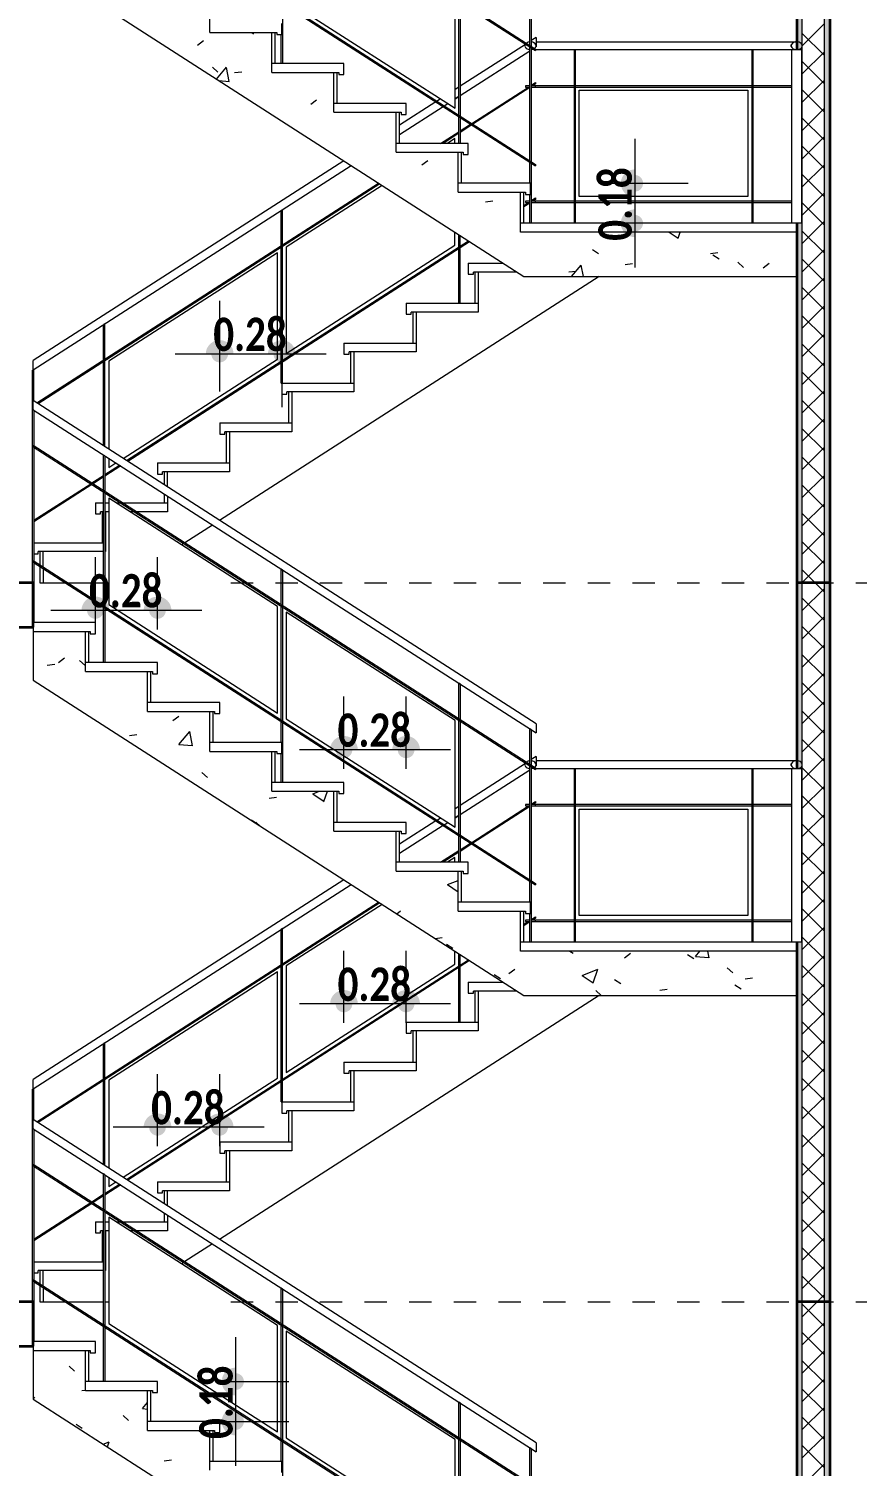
# Model space of a CAD drawing. Header units: metres. Extents: x -144 to 1000, y -717 to 29.
# Drawn here: x 346.58 to 350.29, y -622.8 to -616.35 of the extents above; entities that cross this region are included whole.
import ezdxf

# ---------------------------------------------------------------- set-up
doc = ezdxf.new("R2010")
doc.units = ezdxf.units.M
doc.linetypes.add('Punto 1 mm', pattern=[0.075, 0, -0.075])
doc.layers.get('0').update_dxf_attribs({"color": 1})
for name, color, linetype, lineweight in [('A-ANNO-DIMS', 1, 'Continuous', 9), ('A-FLOR', 2, 'Continuous', 9), ('A-FLOR-HRAL', 1, 'Continuous', 9), ('A-FLOR-LEVL', 51, 'Continuous', 9), ('A-WALL', 4, 'Continuous', 9), ('S-STRS', 1, 'Continuous', 9)]:
    doc.layers.add(name, color=color, linetype=linetype, lineweight=lineweight)
doc.layers.add('A-WALL-PATT', color=7, linetype='Continuous', lineweight=35, true_color=0x9c9c9c)
doc.styles.add('Calibri_B_2', font='calibrib.ttf', dxfattribs={"height": 0.135})

msp = doc.modelspace()

# ---------------------------------------------------------------- hatches: boundary and pattern name
at = {"layer": 'A-WALL-PATT', "true_color": 0x747474}
for points in [[(350.0187, -618.8372), (350.0436, -618.8372), (350.0436, -615.6156), (350.0187, -615.6156), (350.0187, -616.4483), (350.0411, -616.4483), (350.0411, -617.2264), (350.0187, -617.2264), (350.0187, -618.5412)], [(350.0187, -622.0588), (350.0436, -622.0588), (350.0436, -618.8372), (350.0187, -618.8372), (350.0187, -619.6699), (350.0411, -619.6699), (350.0411, -620.448), (350.0187, -620.448), (350.0187, -621.8599)], [(350.0187, -625.2803), (350.0436, -625.2803), (350.0436, -622.0588), (350.0187, -622.0588), (350.0187, -622.8915), (350.0411, -622.8915), (350.0411, -623.6695), (350.0187, -623.6695), (350.0187, -625.1786)]]:
    msp.add_hatch(color=8, dxfattribs=at).paths.add_polyline_path(points)
at = {"layer": 'A-WALL-PATT', "lineweight": 5, "true_color": 0x747474}
for points in [[(350.143, -618.8372), (350.1679, -618.8372), (350.1679, -615.6156), (350.143, -615.6156), (350.143, -618.5412)], [(350.143, -622.0588), (350.1679, -622.0588), (350.1679, -618.8372), (350.143, -618.8372), (350.143, -621.8599)], [(350.143, -625.2803), (350.1679, -625.2803), (350.1679, -622.0588), (350.143, -622.0588), (350.143, -625.1786)]]:
    msp.add_hatch(color=8, dxfattribs=at).paths.add_polyline_path(points)

# ---------------------------------------------------------------- linework, layer by layer
at = {"linetype": 'ByBlock', "const_width": 0.0994}
for points in [[(349.2931, -617.035, 1), (349.2931, -617.0598, 1)], [(347.7247, -617.8124, 1), (347.6999, -617.8124, 1)], [(347.1679, -618.9614, 1), (347.143, -618.9614, 1)], [(348.2815, -619.586, 1), (348.2567, -619.586, 1)], [(348.2815, -620.7247, 1), (348.2567, -620.7247, 1)], [(347.4463, -621.2775, 1), (347.4215, -621.2775, 1)], [(347.5052, -622.4043, 1), (347.5052, -622.4291, 1)]]:
    msp.add_lwpolyline(points, format="xyb", dxfattribs=at)
at = {"linetype": 'ByBlock'}
for points in [[(349.2931, -617.2139, 0.0994, 0.0994, 1), (349.2931, -617.2388, 0, 0, 0)], [(347.4463, -617.8124, 0.0994, 0.0994, 1), (347.4215, -617.8124, 0, 0, 0)], [(346.8895, -618.9614, 0.0994, 0.0994, 1), (346.8646, -618.9614, 0, 0, 0)], [(348.0031, -619.586, 0.0994, 0.0994, 1), (347.9783, -619.586, 0, 0, 0)], [(348.0031, -620.7247, 0.0994, 0.0994, 1), (347.9783, -620.7247, 0, 0, 0)], [(347.1679, -621.2775, 0.0994, 0.0994, 1), (347.143, -621.2775, 0, 0, 0)], [(347.5052, -622.5833, 0.0994, 0.0994, 1), (347.5052, -622.6081, 0, 0, 0)]]:
    msp.add_lwpolyline(points, format="xyseb", dxfattribs=at)
at = {"layer": 'A-ANNO-DIMS'}
for p, q in [((349.2931, -616.8485), (349.2931, -617.4252)), ((349.1378, -617.0474), (349.5318, -617.0474)), ((349.4485, -617.2264), (349.0545, -617.2264)), ((347.4339, -617.9808), (347.4339, -617.5738)), ((347.7123, -617.644), (347.7123, -618.051)), ((347.9112, -617.8124), (347.235, -617.8124)), ((346.8771, -619.0462), (346.8771, -618.7227)), ((347.1555, -619.0462), (347.1555, -618.7227)), ((347.3543, -618.9614), (346.6782, -618.9614)), ((347.9907, -619.6708), (347.9907, -619.3473)), ((348.2691, -619.6708), (348.2691, -619.3473)), ((348.468, -619.586), (347.7918, -619.586)), ((347.9907, -620.8096), (347.9907, -620.4861)), ((348.2691, -620.8096), (348.2691, -620.4861)), ((348.468, -620.7247), (347.7918, -620.7247)), ((347.1555, -621.3624), (347.1555, -621.0389)), ((347.4339, -621.3624), (347.4339, -621.0389)), ((347.6327, -621.2775), (346.9566, -621.2775)), ((347.5052, -622.2178), (347.5052, -622.7945)), ((347.4506, -622.4167), (347.7438, -622.4167)), ((347.4506, -622.5957), (347.7438, -622.5957))]:
    msp.add_line(p, q, dxfattribs=at)
at = {"layer": 'A-FLOR', "lineweight": 35}
for p, q in [((346.5987, -618.8372), (342.7599, -618.8372)), ((346.5987, -619.036), (346.5987, -618.8372)), ((342.7599, -619.036), (346.5987, -619.036)), ((346.5987, -622.0588), (342.7599, -622.0588)), ((346.5987, -622.2576), (346.5987, -622.0588)), ((342.7599, -622.2576), (346.5987, -622.2576))]:
    msp.add_line(p, q, dxfattribs=at)
at = {"layer": 'A-FLOR-HRAL'}
for p, q in [((346.5987, -614.9991), (348.8487, -616.4456)), ((346.5987, -615.0062), (348.8487, -616.4527)), ((346.5987, -615.5162), (348.8487, -616.9626)), ((346.5987, -615.5232), (348.8487, -616.9697)), ((347.7155, -615.5589), (347.7155, -616.5105)), ((348.505, -616.8684), (348.505, -616.0662)), ((348.5109, -616.07), (348.5109, -616.8684)), ((347.7324, -616.2251), (348.4881, -616.7109)), ((348.4881, -616.7109), (348.4881, -616.2336)), ((348.8233, -617.0474), (348.8233, -616.271)), ((348.8293, -616.2748), (348.8293, -617.2264)), ((347.7095, -616.5105), (347.7095, -616.3812)), ((348.8032, -616.4249), (348.5109, -616.6127)), ((348.8021, -616.4271), (348.8015, -616.4309)), ((348.8021, -616.4348), (348.8015, -616.4309)), ((348.8037, -616.4237), (348.8021, -616.4271)), ((348.8021, -616.4348), (348.8039, -616.4385)), ((348.8108, -616.4173), (348.8078, -616.4193)), ((348.8155, -616.4152), (348.8108, -616.4173)), ((348.8208, -616.414), (348.8155, -616.4152)), ((348.8233, -616.4119), (348.8197, -616.4142)), ((348.8233, -616.4137), (348.8208, -616.414)), ((348.8512, -616.394), (348.8293, -616.4081)), ((348.8319, -616.414), (348.8293, -616.4137)), ((348.8371, -616.4152), (348.8319, -616.414)), ((348.8418, -616.4173), (348.8371, -616.4152)), ((348.8458, -616.4201), (348.8418, -616.4173)), ((348.8487, -616.4234), (348.8458, -616.4201)), ((348.8506, -616.4271), (348.8487, -616.4234)), ((348.8487, -616.4385), (348.8506, -616.4348)), ((348.8512, -616.4354), (348.8498, -616.4362)), ((348.8512, -616.4309), (348.8506, -616.4271)), ((348.8512, -616.4309), (348.8506, -616.4348)), ((348.8512, -616.4135), (350.0187, -616.4135)), ((349.9945, -616.4271), (349.9939, -616.4309)), ((349.9939, -616.4309), (349.9945, -616.4348)), ((349.9963, -616.4234), (349.9945, -616.4271)), ((349.9945, -616.4348), (349.9963, -616.4385)), ((349.9993, -616.4201), (349.9963, -616.4234)), ((350.0032, -616.4173), (349.9993, -616.4201)), ((350.0079, -616.4152), (350.0032, -616.4173)), ((350.0132, -616.414), (350.0079, -616.4152)), ((350.0187, -616.4135), (350.0132, -616.414)), ((350.0242, -616.414), (350.0187, -616.4135)), ((350.0295, -616.4152), (350.0242, -616.414)), ((350.0342, -616.4173), (350.0295, -616.4152)), ((350.0381, -616.4201), (350.0342, -616.4173)), ((350.0411, -616.4234), (350.0381, -616.4201)), ((350.0429, -616.4271), (350.0411, -616.4234)), ((350.0411, -616.4385), (350.0429, -616.4348)), ((350.0436, -616.4309), (350.0429, -616.4271)), ((350.0429, -616.4348), (350.0436, -616.4309)), ((348.5109, -616.6541), (348.8233, -616.4533)), ((348.8039, -616.4385), (348.8069, -616.4418)), ((348.8069, -616.4418), (348.8108, -616.4445)), ((348.8108, -616.4445), (348.8155, -616.4466)), ((348.8155, -616.4466), (348.8208, -616.4479)), ((348.8208, -616.4479), (348.8233, -616.4482)), ((348.8229, -616.6099), (348.8229, -616.4535)), ((348.8319, -616.4478), (348.8293, -616.4494)), ((348.8293, -616.4482), (348.8319, -616.4479)), ((348.842, -616.4483), (348.831, -616.4483)), ((348.8319, -616.4479), (348.8371, -616.4466)), ((348.8371, -616.4466), (348.8385, -616.4461)), ((348.8445, -616.4428), (348.8458, -616.4418)), ((348.8458, -616.4418), (348.8487, -616.4385)), ((348.8487, -616.4456), (348.8487, -616.4527)), ((348.8487, -616.4483), (350.0411, -616.4483)), ((349.0216, -616.4483), (349.0216, -617.2264)), ((349.0276, -617.2264), (349.0276, -616.4483)), ((349.8171, -616.4483), (349.8171, -617.2264)), ((349.823, -617.2264), (349.823, -616.4483)), ((349.9963, -616.4385), (349.9993, -616.4418)), ((349.9963, -617.2264), (349.9963, -616.4483)), ((349.9993, -616.4418), (350.0032, -616.4445)), ((350.0032, -616.4445), (350.0079, -616.4466)), ((350.0079, -616.4466), (350.0132, -616.4479)), ((350.0132, -616.4479), (350.0187, -616.4483)), ((350.0187, -616.4483), (350.0242, -616.4479)), ((350.0242, -616.4479), (350.0295, -616.4466)), ((350.0295, -616.4466), (350.0342, -616.4445)), ((350.0342, -616.4445), (350.0381, -616.4418)), ((350.0381, -616.4418), (350.0411, -616.4385)), ((350.0411, -617.2264), (350.0411, -616.4483)), ((348.505, -616.6166), (348.4881, -616.6274)), ((348.563, -616.7789), (348.8166, -616.6159)), ((348.8233, -616.6187), (348.5685, -616.7825)), ((348.804, -616.6099), (348.804, -616.6159)), ((348.8233, -616.6099), (348.804, -616.6099)), ((348.804, -616.6159), (348.8233, -616.6159)), ((348.8229, -616.9461), (348.8229, -616.6159)), ((348.8293, -616.6077), (348.8487, -616.5953)), ((349.9963, -616.6099), (348.8293, -616.6099)), ((348.8293, -616.6159), (349.9963, -616.6159)), ((348.8487, -616.6024), (348.837, -616.6099)), ((348.8487, -616.5953), (348.8487, -616.6024)), ((348.8487, -616.6159), (348.8487, -616.6099)), ((349.0445, -617.1071), (349.0445, -616.6298)), ((349.0445, -616.6298), (349.8002, -616.6298)), ((349.8002, -616.6298), (349.8002, -617.1071)), ((348.4022, -616.6826), (348.2393, -616.7874)), ((348.4232, -616.6692), (348.4077, -616.6791)), ((348.4399, -616.6998), (348.4553, -616.6898)), ((348.4881, -616.6688), (348.505, -616.6579)), ((348.5048, -616.6581), (348.4881, -616.6688)), ((348.5048, -616.7415), (348.5048, -616.6581)), ((348.2393, -616.8287), (348.4344, -616.7033)), ((348.5048, -616.8684), (348.5048, -616.7486)), ((348.4238, -616.8684), (348.505, -616.8162)), ((348.505, -616.8233), (348.4348, -616.8684)), ((348.5109, -616.8124), (348.5575, -616.7825)), ((348.563, -616.786), (348.5109, -616.8195)), ((348.4879, -616.8471), (348.4547, -616.8684)), ((348.4879, -616.8684), (348.4879, -616.8471)), ((347.9907, -616.9471), (346.5987, -617.8421)), ((348.8229, -617.0474), (348.8229, -616.9531)), ((346.5987, -617.8834), (348.0229, -616.9678)), ((348.8487, -616.9626), (348.8487, -616.9697)), ((346.6145, -618.0315), (348.146, -617.047)), ((348.1516, -617.0505), (346.6201, -618.035)), ((348.1615, -617.0569), (347.7322, -617.3329)), ((348.7961, -617.1461), (348.8166, -617.1329)), ((348.8233, -617.1357), (348.7961, -617.1532)), ((348.804, -617.1269), (348.804, -617.1329)), ((348.8233, -617.1269), (348.804, -617.1269)), ((348.804, -617.1329), (348.8233, -617.1329)), ((348.8229, -617.1269), (348.8229, -617.0971)), ((348.8229, -617.2264), (348.8229, -617.1329)), ((348.8233, -617.2264), (348.8233, -617.0971)), ((348.8293, -617.1248), (348.8487, -617.1123)), ((349.9963, -617.1269), (348.8293, -617.1269)), ((348.8293, -617.1329), (349.9963, -617.1329)), ((348.8487, -617.1194), (348.837, -617.1269)), ((348.8487, -617.1123), (348.8487, -617.1194)), ((348.8487, -617.1329), (348.8487, -617.1269)), ((349.8002, -617.1071), (349.0445, -617.1071)), ((347.7153, -617.1656), (347.7093, -617.1694)), ((347.7093, -617.9423), (347.7093, -617.1694)), ((347.7153, -617.9423), (347.7153, -617.1656)), ((348.4879, -617.3244), (348.4879, -617.2667)), ((350.0411, -617.2264), (349.9963, -617.2264)), ((347.0167, -618.29), (348.5482, -617.3055)), ((348.5537, -617.309), (347.0224, -618.2934)), ((347.7322, -617.8102), (348.4879, -617.3244)), ((347.7322, -617.3329), (347.7322, -617.8102)), ((348.5048, -617.5843), (348.5048, -617.2776)), ((348.5107, -617.5843), (348.5107, -617.2814)), ((347.6924, -617.3585), (346.9367, -617.8443)), ((347.6924, -617.8358), (347.6924, -617.3585)), ((348.5048, -617.5843), (348.5107, -617.5843)), ((346.9198, -617.677), (346.9139, -617.6808)), ((346.9139, -618.2237), (346.9139, -617.6808)), ((346.9198, -618.2277), (346.9198, -617.677)), ((346.9367, -617.8443), (346.9367, -618.2384)), ((347.0014, -618.28), (347.6924, -617.8358)), ((346.6016, -617.8815), (346.5957, -617.8853)), ((346.5957, -618.8372), (346.5957, -617.8853)), ((346.6016, -618.0226), (346.6016, -617.8815)), ((347.7093, -617.9423), (347.7153, -617.9423)), ((348.8512, -619.4691), (346.5987, -618.021)), ((346.6016, -618.0643), (346.5957, -618.0605)), ((346.5987, -618.0624), (348.8512, -619.5105)), ((346.6016, -618.0643), (346.6016, -619.0161)), ((346.5987, -618.2278), (346.5987, -618.2207)), ((346.5987, -618.2207), (348.8487, -619.6671)), ((346.5987, -618.2278), (348.8487, -619.6742)), ((346.9139, -618.4233), (346.9139, -618.2649)), ((346.92, -618.2689), (346.9141, -618.265)), ((346.9141, -619.1951), (346.9141, -618.265)), ((346.92, -618.2689), (346.92, -619.1951)), ((346.9367, -618.2797), (346.9367, -618.3215)), ((346.9367, -618.3215), (346.9693, -618.3006)), ((346.8616, -618.3897), (346.9141, -618.356)), ((346.9141, -618.3631), (346.8671, -618.3933)), ((346.92, -618.3522), (346.9847, -618.3106)), ((346.9904, -618.314), (346.92, -618.3593)), ((346.6016, -618.5568), (346.8561, -618.3933)), ((346.8616, -618.3968), (346.6016, -618.5639)), ((346.9139, -618.4792), (346.9139, -618.4304)), ((346.9369, -618.458), (346.9369, -618.9353)), ((347.6926, -618.9438), (346.9369, -618.458)), ((346.5987, -618.7448), (346.5987, -618.7377)), ((346.5987, -618.7377), (348.8487, -620.1842)), ((346.5987, -618.7448), (348.8487, -620.1913)), ((347.7155, -618.7805), (347.7095, -618.7766)), ((347.7095, -619.5531), (347.7095, -618.7766)), ((347.7155, -618.7805), (347.7155, -619.7321)), ((346.9369, -618.9353), (347.6926, -619.4211)), ((347.6926, -619.4211), (347.6926, -618.9438)), ((347.7324, -618.9694), (347.7324, -619.4467)), ((348.4881, -619.4552), (347.7324, -618.9694)), ((348.5109, -619.2916), (348.505, -619.2878)), ((348.505, -620.09), (348.505, -619.2878)), ((348.5109, -619.2916), (348.5109, -620.09)), ((347.7324, -619.4467), (348.4881, -619.9325)), ((348.4881, -619.9325), (348.4881, -619.4552)), ((348.8293, -619.4964), (348.8233, -619.4926)), ((348.8233, -620.269), (348.8233, -619.4926)), ((348.8293, -619.4964), (348.8293, -620.448)), ((347.7095, -619.7321), (347.7095, -619.6028)), ((348.5109, -619.8343), (348.8032, -619.6464)), ((348.8015, -619.6525), (348.8021, -619.6486)), ((348.8021, -619.6564), (348.8015, -619.6525)), ((348.8037, -619.6453), (348.8021, -619.6486)), ((348.8021, -619.6564), (348.8039, -619.6601)), ((348.8108, -619.6389), (348.8078, -619.6409)), ((348.8155, -619.6368), (348.8108, -619.6389)), ((348.8208, -619.6355), (348.8155, -619.6368)), ((348.8197, -619.6358), (348.8233, -619.6335)), ((348.8233, -619.6352), (348.8208, -619.6355)), ((348.8512, -619.6156), (348.8293, -619.6296)), ((348.8319, -619.6355), (348.8293, -619.6352)), ((348.8371, -619.6368), (348.8319, -619.6355)), ((348.8418, -619.6389), (348.8371, -619.6368)), ((348.8458, -619.6417), (348.8418, -619.6389)), ((348.8487, -619.645), (348.8458, -619.6417)), ((348.8506, -619.6486), (348.8487, -619.645)), ((348.8487, -619.6601), (348.8506, -619.6564)), ((348.8498, -619.6578), (348.8512, -619.657)), ((348.8512, -619.6525), (348.8506, -619.6486)), ((348.8506, -619.6564), (348.8512, -619.6525)), ((350.0187, -619.6351), (348.8512, -619.6351)), ((349.9945, -619.6486), (349.9939, -619.6525)), ((349.9939, -619.6525), (349.9945, -619.6564)), ((349.9963, -619.645), (349.9945, -619.6486)), ((349.9945, -619.6564), (349.9963, -619.6601)), ((349.9993, -619.6417), (349.9963, -619.645)), ((350.0032, -619.6389), (349.9993, -619.6417)), ((350.0079, -619.6368), (350.0032, -619.6389)), ((350.0132, -619.6355), (350.0079, -619.6368)), ((350.0187, -619.6351), (350.0132, -619.6355)), ((350.0242, -619.6355), (350.0187, -619.6351)), ((350.0295, -619.6368), (350.0242, -619.6355)), ((350.0342, -619.6389), (350.0295, -619.6368)), ((350.0381, -619.6417), (350.0342, -619.6389)), ((350.0411, -619.645), (350.0381, -619.6417)), ((350.0429, -619.6486), (350.0411, -619.645)), ((350.0411, -619.6601), (350.0429, -619.6564)), ((350.0436, -619.6525), (350.0429, -619.6486)), ((350.0429, -619.6564), (350.0436, -619.6525)), ((348.5109, -619.8757), (348.8233, -619.6749)), ((348.8039, -619.6601), (348.8069, -619.6634)), ((348.8069, -619.6634), (348.8108, -619.6661)), ((348.8108, -619.6661), (348.8155, -619.6682)), ((348.8155, -619.6682), (348.8208, -619.6695)), ((348.8208, -619.6695), (348.8233, -619.6698)), ((348.8229, -619.8315), (348.8229, -619.6751)), ((348.8293, -619.671), (348.8319, -619.6694)), ((348.8293, -619.6698), (348.8319, -619.6695)), ((348.842, -619.6699), (348.831, -619.6699)), ((348.8319, -619.6695), (348.8371, -619.6682)), ((348.8371, -619.6682), (348.8385, -619.6677)), ((348.8445, -619.6644), (348.8458, -619.6634)), ((348.8458, -619.6634), (348.8487, -619.6601)), ((348.8487, -619.6671), (348.8487, -619.6742)), ((348.8487, -619.6699), (350.0411, -619.6699)), ((349.0216, -619.6699), (349.0216, -620.448)), ((349.0276, -620.448), (349.0276, -619.6699)), ((349.8171, -619.6699), (349.8171, -620.448)), ((349.823, -620.448), (349.823, -619.6699)), ((349.9963, -619.6601), (349.9993, -619.6634)), ((349.9963, -620.448), (349.9963, -619.6699)), ((349.9993, -619.6634), (350.0032, -619.6661)), ((350.0032, -619.6661), (350.0079, -619.6682)), ((350.0079, -619.6682), (350.0132, -619.6695)), ((350.0132, -619.6695), (350.0187, -619.6699)), ((350.0187, -619.6699), (350.0242, -619.6695)), ((350.0242, -619.6695), (350.0295, -619.6682)), ((350.0295, -619.6682), (350.0342, -619.6661)), ((350.0342, -619.6661), (350.0381, -619.6634)), ((350.0381, -619.6634), (350.0411, -619.6601)), ((350.0411, -620.448), (350.0411, -619.6699)), ((348.4881, -619.849), (348.505, -619.8382)), ((348.563, -620.0005), (348.8166, -619.8375)), ((348.8233, -619.8402), (348.5685, -620.0041)), ((348.804, -619.8315), (348.804, -619.8375)), ((348.8233, -619.8315), (348.804, -619.8315)), ((348.804, -619.8375), (348.8233, -619.8375)), ((348.8229, -620.1676), (348.8229, -619.8375)), ((348.8293, -619.8293), (348.8487, -619.8168)), ((349.9963, -619.8315), (348.8293, -619.8315)), ((348.8293, -619.8375), (349.9963, -619.8375)), ((348.8487, -619.8239), (348.837, -619.8315)), ((348.8487, -619.8168), (348.8487, -619.8239)), ((348.8487, -619.8375), (348.8487, -619.8315)), ((349.0445, -620.3286), (349.0445, -619.8514)), ((349.0445, -619.8514), (349.8002, -619.8514)), ((349.8002, -619.8514), (349.8002, -620.3286)), ((348.4022, -619.9042), (348.2393, -620.009)), ((348.4077, -619.9007), (348.4232, -619.8907)), ((348.4399, -619.9214), (348.4553, -619.9114)), ((348.4881, -619.8904), (348.505, -619.8795)), ((348.5048, -619.8797), (348.4881, -619.8904)), ((348.5048, -619.9631), (348.5048, -619.8797)), ((348.4344, -619.9249), (348.2393, -620.0503)), ((348.5048, -620.09), (348.5048, -619.9702)), ((348.4238, -620.09), (348.505, -620.0378)), ((348.505, -620.0449), (348.4348, -620.09)), ((348.5109, -620.034), (348.5575, -620.0041)), ((348.563, -620.0076), (348.5109, -620.0411)), ((348.4879, -620.0687), (348.4547, -620.09)), ((348.4879, -620.09), (348.4879, -620.0687)), ((347.9907, -620.1687), (346.5987, -621.0636)), ((346.5987, -621.105), (348.0229, -620.1894)), ((348.8229, -620.269), (348.8229, -620.1747)), ((348.8487, -620.1842), (348.8487, -620.1913)), ((346.6145, -621.2531), (348.146, -620.2686)), ((348.1516, -620.2721), (346.6201, -621.2566)), ((348.1615, -620.2785), (347.7322, -620.5545)), ((348.7961, -620.3677), (348.8166, -620.3545)), ((348.8233, -620.3573), (348.7961, -620.3748)), ((348.804, -620.3485), (348.804, -620.3545)), ((348.8233, -620.3485), (348.804, -620.3485)), ((348.804, -620.3545), (348.8233, -620.3545)), ((348.8229, -620.3485), (348.8229, -620.3187)), ((348.8229, -620.448), (348.8229, -620.3545)), ((348.8233, -620.448), (348.8233, -620.3187)), ((348.8293, -620.3464), (348.8487, -620.3339)), ((349.9963, -620.3485), (348.8293, -620.3485)), ((348.8293, -620.3545), (349.9963, -620.3545)), ((348.8487, -620.341), (348.837, -620.3485)), ((348.8487, -620.3339), (348.8487, -620.341)), ((348.8487, -620.3545), (348.8487, -620.3485)), ((349.8002, -620.3286), (349.0445, -620.3286)), ((347.7153, -620.3872), (347.7093, -620.391)), ((347.7093, -621.1639), (347.7093, -620.391)), ((347.7153, -621.1639), (347.7153, -620.3872)), ((348.4879, -620.546), (348.4879, -620.4883)), ((350.0411, -620.448), (349.9963, -620.448)), ((347.0167, -621.5116), (348.5482, -620.5271)), ((348.5537, -620.5306), (347.0224, -621.515)), ((347.7322, -621.0318), (348.4879, -620.546)), ((347.7322, -620.5545), (347.7322, -621.0318)), ((348.5048, -620.8059), (348.5048, -620.4992)), ((348.5107, -620.8059), (348.5107, -620.503)), ((347.6924, -620.5801), (346.9367, -621.0659)), ((347.6924, -621.0573), (347.6924, -620.5801)), ((348.5048, -620.8059), (348.5107, -620.8059)), ((346.9198, -620.8985), (346.9139, -620.9024)), ((346.9139, -621.445), (346.9139, -620.9024)), ((346.9198, -621.4493), (346.9198, -620.8985)), ((346.9367, -621.0659), (346.9367, -621.4599)), ((347.0014, -621.5015), (347.6924, -621.0573)), ((346.6016, -621.1031), (346.5957, -621.1069)), ((346.5957, -622.0588), (346.5957, -621.1069)), ((346.6016, -621.2445), (346.6016, -621.1031)), ((347.7093, -621.1639), (347.7153, -621.1639)), ((348.8512, -622.6907), (346.5987, -621.2426)), ((346.6016, -621.2859), (346.5957, -621.2821)), ((346.5987, -621.284), (348.8512, -622.732)), ((346.6016, -621.2859), (346.6016, -622.2377)), ((346.5987, -621.4494), (346.5987, -621.4423)), ((346.5987, -621.4423), (348.8487, -622.8887)), ((346.5987, -621.4494), (348.8487, -622.8958)), ((346.9139, -621.6449), (346.9139, -621.4864)), ((346.92, -621.4904), (346.9141, -621.4866)), ((346.9141, -622.4167), (346.9141, -621.4866)), ((346.92, -621.4904), (346.92, -622.4167)), ((346.9367, -621.5013), (346.9367, -621.5431)), ((346.9367, -621.5431), (346.9693, -621.5222)), ((346.8616, -621.6113), (346.9141, -621.5776)), ((346.9141, -621.5847), (346.8671, -621.6149)), ((346.92, -621.5738), (346.9847, -621.5322)), ((346.9904, -621.5356), (346.92, -621.5808)), ((346.6016, -621.7784), (346.8561, -621.6149)), ((346.8616, -621.6184), (346.6016, -621.7855)), ((346.9139, -621.7008), (346.9139, -621.6525)), ((346.9369, -621.6796), (346.9369, -622.1569)), ((347.6926, -622.1654), (346.9369, -621.6796)), ((346.5987, -621.9664), (346.5987, -621.9593)), ((346.5987, -621.9593), (348.8487, -623.4058)), ((346.5987, -621.9664), (348.8487, -623.4129)), ((347.7155, -622.0021), (347.7095, -621.9982)), ((347.7095, -622.7747), (347.7095, -621.9982)), ((347.7155, -622.0021), (347.7155, -622.9536)), ((346.9369, -622.1569), (347.6926, -622.6427)), ((347.6926, -622.6427), (347.6926, -622.1654)), ((347.7324, -622.191), (347.7324, -622.6683)), ((348.4881, -622.6768), (347.7324, -622.191)), ((348.5109, -622.5132), (348.505, -622.5093)), ((348.505, -623.3116), (348.505, -622.5093)), ((348.5109, -622.5132), (348.5109, -623.3116)), ((347.7324, -622.6683), (348.4881, -623.154)), ((348.4881, -623.154), (348.4881, -622.6768)), ((348.8293, -622.718), (348.8233, -622.7141)), ((348.8233, -623.4906), (348.8233, -622.7141)), ((348.8293, -622.718), (348.8293, -623.6695))]:
    msp.add_line(p, q, dxfattribs=at)
for points in [[(348.8512, -616.394), (348.8512, -616.394), (348.8512, -616.3943), (348.8512, -616.3959), (348.8512, -616.3984), (348.8512, -616.4028), (348.8512, -616.4099), (348.8512, -616.4187), (348.8512, -616.4259), (348.8512, -616.4312), (348.8512, -616.4346), (348.8512, -616.4354), (348.8512, -616.4354)], [(346.5987, -617.8834), (346.5987, -617.8834), (346.5987, -617.8831), (346.5987, -617.8815), (346.5987, -617.879), (346.5987, -617.8746), (346.5987, -617.8675), (346.5987, -617.8588), (346.5987, -617.8515), (346.5987, -617.8463), (346.5987, -617.8428), (346.5987, -617.8421), (346.5987, -617.8421)], [(346.5987, -618.0624), (346.5987, -618.0624), (346.5987, -618.0621), (346.5987, -618.0605), (346.5987, -618.058), (346.5987, -618.0536), (346.5987, -618.0465), (346.5987, -618.0377), (346.5987, -618.0305), (346.5987, -618.0252), (346.5987, -618.0218), (346.5987, -618.021), (346.5987, -618.021)], [(348.8512, -619.4691), (348.8512, -619.4691), (348.8512, -619.4694), (348.8512, -619.471), (348.8512, -619.4735), (348.8512, -619.4779), (348.8512, -619.485), (348.8512, -619.4937), (348.8512, -619.501), (348.8512, -619.5062), (348.8512, -619.5097), (348.8512, -619.5104), (348.8512, -619.5105)], [(348.8512, -619.6156), (348.8512, -619.6156), (348.8512, -619.6159), (348.8512, -619.6175), (348.8512, -619.62), (348.8512, -619.6244), (348.8512, -619.6315), (348.8512, -619.6402), (348.8512, -619.6475), (348.8512, -619.6528), (348.8512, -619.6562), (348.8512, -619.657), (348.8512, -619.657)], [(346.5987, -621.105), (346.5987, -621.105), (346.5987, -621.1047), (346.5987, -621.1031), (346.5987, -621.1006), (346.5987, -621.0962), (346.5987, -621.0891), (346.5987, -621.0804), (346.5987, -621.0731), (346.5987, -621.0678), (346.5987, -621.0644), (346.5987, -621.0636), (346.5987, -621.0636)], [(346.5987, -621.284), (346.5987, -621.284), (346.5987, -621.2836), (346.5987, -621.2821), (346.5987, -621.2796), (346.5987, -621.2752), (346.5987, -621.2681), (346.5987, -621.2593), (346.5987, -621.2521), (346.5987, -621.2468), (346.5987, -621.2434), (346.5987, -621.2426), (346.5987, -621.2426)], [(348.8512, -622.6907), (348.8512, -622.6907), (348.8512, -622.691), (348.8512, -622.6926), (348.8512, -622.695), (348.8512, -622.6994), (348.8512, -622.7066), (348.8512, -622.7153), (348.8512, -622.7226), (348.8512, -622.7278), (348.8512, -622.7312), (348.8512, -622.732), (348.8512, -622.732)]]:
    msp.add_open_spline(points, degree=3, knots=[0, 0, 0, 0, 0.071429, 0.142857, 0.214286, 0.285714, 0.428571, 0.571429, 0.678571, 0.785714, 0.892857, 1, 1, 1, 1], dxfattribs=at)
for points in [[(349.9945, -616.4348), (349.9941, -616.4335), (349.9936, -616.4309), (349.9941, -616.4283), (349.9945, -616.4271)], [(349.9945, -619.6564), (349.9941, -619.6551), (349.9936, -619.6525), (349.9941, -619.6499), (349.9945, -619.6486)]]:
    msp.add_open_spline(points, degree=3, dxfattribs=at)
at = {"layer": 'A-FLOR-LEVL', "color": 251, "linetype": 'Punto 1 mm', "true_color": 0x6c6c6c}
for p, q in [((347.4833, -618.8372), (354.0184, -618.8372)), ((347.4833, -622.0588), (354.0184, -622.0588))]:
    msp.add_line(p, q, dxfattribs=at)
at = {"layer": 'A-WALL'}
for p, q in [((350.0436, -652.1865), (350.0436, -602.9281)), ((350.143, -652.1865), (350.143, -602.9281))]:
    msp.add_line(p, q, dxfattribs=at)
at = {"layer": 'A-WALL', "lineweight": 35}
for p, q in [((350.1679, -652.1865), (350.1679, -602.9281)), ((350.0187, -614.0048), (350.0187, -616.4483)), ((350.0187, -617.2264), (350.0187, -619.6699)), ((350.1679, -618.8372), (350.0187, -618.8372)), ((350.0187, -620.448), (350.0187, -622.8915)), ((350.1679, -622.0588), (350.0187, -622.0588))]:
    msp.add_line(p, q, dxfattribs=at)
at = {"layer": 'A-WALL-PATT', "color": 1, "lineweight": 5, "true_color": 0xff0000}
for p, q in [((350.0436, -616.4309), (350.143, -616.3315)), ((350.143, -616.4749), (350.0436, -616.3755)), ((350.0436, -616.5575), (350.143, -616.4581)), ((350.143, -616.6015), (350.0436, -616.5021)), ((350.0436, -616.6841), (350.143, -616.5846)), ((350.143, -616.7281), (350.0436, -616.6286)), ((350.0436, -616.8106), (350.143, -616.7112)), ((350.143, -616.8546), (350.0436, -616.7552)), ((350.0436, -616.9372), (350.143, -616.8377)), ((350.143, -616.9812), (350.0436, -616.8817)), ((350.0436, -617.0637), (350.143, -616.9643)), ((350.143, -617.1077), (350.0436, -617.0083)), ((350.0436, -617.1903), (350.143, -617.0908)), ((350.143, -617.2343), (350.0436, -617.1349)), ((350.0436, -617.3168), (350.143, -617.2174)), ((350.143, -617.3608), (350.0436, -617.2614)), ((350.0436, -617.4434), (350.143, -617.344)), ((350.143, -617.4874), (350.0436, -617.388)), ((350.0436, -617.5699), (350.143, -617.4705)), ((350.143, -617.614), (350.0436, -617.5145)), ((350.0436, -617.6965), (350.143, -617.5971)), ((350.143, -617.7405), (350.0436, -617.6411)), ((350.0436, -617.8231), (350.143, -617.7236)), ((350.143, -617.8671), (350.0436, -617.7676)), ((350.0436, -617.9496), (350.143, -617.8502)), ((350.143, -617.9936), (350.0436, -617.8942)), ((350.0436, -618.0762), (350.143, -617.9767)), ((350.143, -618.1202), (350.0436, -618.0207)), ((350.0436, -618.2027), (350.143, -618.1033)), ((350.143, -618.2467), (350.0436, -618.1473)), ((350.0436, -618.3293), (350.143, -618.2299)), ((350.143, -618.3733), (350.0436, -618.2739)), ((350.0436, -618.4558), (350.143, -618.3564)), ((350.143, -618.4998), (350.0436, -618.4004)), ((350.0436, -618.5824), (350.143, -618.483)), ((350.143, -618.6264), (350.0436, -618.527)), ((350.0436, -618.7089), (350.143, -618.6095)), ((350.143, -618.753), (350.0436, -618.6535)), ((350.0436, -618.8355), (350.143, -618.7361)), ((350.1007, -618.8372), (350.0436, -618.7801)), ((350.0436, -618.9621), (350.143, -618.8626)), ((350.143, -618.8795), (350.1007, -618.8372)), ((350.143, -619.0061), (350.0436, -618.9066)), ((350.0436, -619.0886), (350.143, -618.9892)), ((350.143, -619.1326), (350.0436, -619.0332)), ((350.0436, -619.2152), (350.143, -619.1157)), ((350.143, -619.2592), (350.0436, -619.1597)), ((350.0436, -619.3417), (350.143, -619.2423)), ((350.143, -619.3857), (350.0436, -619.2863)), ((350.0436, -619.4683), (350.143, -619.3689)), ((350.143, -619.5123), (350.0436, -619.4129)), ((350.0436, -619.5948), (350.143, -619.4954)), ((350.143, -619.6388), (350.0436, -619.5394)), ((350.0436, -619.7214), (350.143, -619.622)), ((350.143, -619.7654), (350.0436, -619.666)), ((350.0436, -619.848), (350.143, -619.7485)), ((350.143, -619.892), (350.0436, -619.7925)), ((350.0436, -619.9745), (350.143, -619.8751)), ((350.143, -620.0185), (350.0436, -619.9191)), ((350.0436, -620.1011), (350.143, -620.0016)), ((350.143, -620.1451), (350.0436, -620.0456)), ((350.0436, -620.2276), (350.143, -620.1282)), ((350.143, -620.2716), (350.0436, -620.1722)), ((350.0436, -620.3542), (350.143, -620.2547)), ((350.143, -620.3982), (350.0436, -620.2987)), ((350.0436, -620.4807), (350.143, -620.3813)), ((350.143, -620.5247), (350.0436, -620.4253)), ((350.0436, -620.6073), (350.143, -620.5079)), ((350.143, -620.6513), (350.0436, -620.5519)), ((350.0436, -620.7338), (350.143, -620.6344)), ((350.143, -620.7778), (350.0436, -620.6784)), ((350.0436, -620.8604), (350.143, -620.761)), ((350.143, -620.9044), (350.0436, -620.805)), ((350.0436, -620.987), (350.143, -620.8875)), ((350.143, -621.031), (350.0436, -620.9315)), ((350.0436, -621.1135), (350.143, -621.0141)), ((350.143, -621.1575), (350.0436, -621.0581)), ((350.0436, -621.2401), (350.143, -621.1406)), ((350.143, -621.2841), (350.0436, -621.1846)), ((350.0436, -621.3666), (350.143, -621.2672)), ((350.143, -621.4106), (350.0436, -621.3112)), ((350.0436, -621.4932), (350.143, -621.3937)), ((350.143, -621.5372), (350.0436, -621.4377)), ((350.0436, -621.6197), (350.143, -621.5203)), ((350.143, -621.6637), (350.0436, -621.5643)), ((350.0436, -621.7463), (350.143, -621.6469)), ((350.143, -621.7903), (350.0436, -621.6909)), ((350.0436, -621.8728), (350.143, -621.7734)), ((350.143, -621.9168), (350.0436, -621.8174)), ((350.0436, -621.9994), (350.143, -621.9)), ((350.143, -622.0434), (350.0436, -621.944)), ((350.0436, -622.126), (350.143, -622.0265)), ((350.143, -622.17), (350.0436, -622.0705)), ((350.0436, -622.2525), (350.143, -622.1531)), ((350.143, -622.2965), (350.0436, -622.1971)), ((350.0436, -622.3791), (350.143, -622.2796)), ((350.143, -622.4231), (350.0436, -622.3236)), ((350.0436, -622.5056), (350.143, -622.4062)), ((350.143, -622.5496), (350.0436, -622.4502)), ((350.0436, -622.6322), (350.143, -622.5327)), ((350.143, -622.6762), (350.0436, -622.5768)), ((350.0436, -622.7587), (350.143, -622.6593)), ((350.143, -622.8027), (350.0436, -622.7033)), ((350.0436, -622.8853), (350.143, -622.7859))]:
    msp.add_line(p, q, dxfattribs=at)
at = {"layer": 'S-STRS'}
for p, q in [((346.5987, -616.0522), (348.7963, -617.465)), ((347.3891, -616.3713), (347.3891, -616.1923)), ((347.3891, -616.3713), (347.6894, -616.3713)), ((347.6676, -616.5502), (347.6676, -616.3713)), ((347.6825, -616.5105), (347.6825, -616.3713)), ((347.6894, -616.3713), (347.6894, -616.3812)), ((347.7123, -616.3812), (347.7123, -616.3315)), ((347.6894, -616.3812), (347.7123, -616.3812)), ((347.9907, -616.5105), (347.6676, -616.5105)), ((347.6676, -616.5502), (347.9678, -616.5502)), ((347.946, -616.7292), (347.946, -616.5502)), ((347.9609, -616.6894), (347.9609, -616.5502)), ((347.9678, -616.5502), (347.9678, -616.5602)), ((347.9678, -616.5602), (347.9907, -616.5602)), ((347.9907, -616.5602), (347.9907, -616.5105)), ((348.2691, -616.6894), (347.946, -616.6894)), ((348.2691, -616.7392), (348.2691, -616.6894)), ((347.946, -616.7292), (348.2462, -616.7292)), ((348.2244, -616.9082), (348.2244, -616.7292)), ((348.2393, -616.8684), (348.2393, -616.7292)), ((348.2462, -616.7292), (348.2462, -616.7392)), ((348.2462, -616.7392), (348.2691, -616.7392)), ((348.5475, -616.8684), (348.2244, -616.8684)), ((348.5475, -616.9181), (348.5475, -616.8684)), ((348.2244, -616.9082), (348.5247, -616.9082)), ((348.5028, -617.0872), (348.5028, -616.9082)), ((348.5177, -617.0474), (348.5177, -616.9082)), ((348.5247, -616.9082), (348.5247, -616.9181)), ((348.5247, -616.9181), (348.5475, -616.9181)), ((348.8259, -617.0474), (348.5028, -617.0474)), ((348.8259, -617.0971), (348.8259, -617.0474)), ((348.5028, -617.0872), (348.8031, -617.0872)), ((348.7812, -617.2661), (348.7812, -617.0872)), ((348.7961, -617.2264), (348.7961, -617.0872)), ((348.8031, -617.0872), (348.8031, -617.0971)), ((348.8031, -617.0971), (348.8259, -617.0971)), ((349.9963, -617.2264), (348.7812, -617.2264)), ((350.0191, -617.2661), (348.7812, -617.2661)), ((350.0191, -617.465), (350.0191, -617.2264)), ((349.1339, -617.465), (347.4338, -618.5579)), ((348.5475, -617.4054), (348.7035, -617.4054)), ((348.5475, -617.4054), (348.5475, -617.4551)), ((348.5475, -617.4551), (348.5704, -617.4551)), ((348.7654, -617.4451), (348.5704, -617.4451)), ((348.5704, -617.4551), (348.5704, -617.4451)), ((348.5773, -617.4451), (348.5773, -617.5843)), ((348.5923, -617.4451), (348.5923, -617.6241)), ((348.7963, -617.465), (350.0191, -617.465)), ((348.2691, -617.5843), (348.5048, -617.5843)), ((348.2691, -617.5843), (348.2691, -617.634)), ((348.5107, -617.5843), (348.5923, -617.5843)), ((348.2691, -617.634), (348.292, -617.634)), ((348.5923, -617.6241), (348.292, -617.6241)), ((348.292, -617.634), (348.292, -617.6241)), ((348.2989, -617.6241), (348.2989, -617.7633)), ((348.3139, -617.6241), (348.3139, -617.8031)), ((347.9907, -617.7633), (348.3139, -617.7633)), ((347.9907, -617.7633), (347.9907, -617.813)), ((347.9907, -617.813), (348.0136, -617.813)), ((348.3139, -617.8031), (348.0136, -617.8031)), ((348.0136, -617.813), (348.0136, -617.8031)), ((348.0205, -617.8031), (348.0205, -617.9423)), ((348.0354, -617.8031), (348.0354, -617.9821)), ((347.7123, -617.9423), (347.7123, -617.992)), ((347.7153, -617.9423), (348.0354, -617.9423)), ((348.0354, -617.9821), (347.7352, -617.9821)), ((347.7352, -617.992), (347.7352, -617.9821)), ((347.7421, -617.9821), (347.7421, -618.1213)), ((347.757, -617.9821), (347.757, -618.161)), ((347.7123, -617.992), (347.7352, -617.992)), ((347.4339, -618.1213), (347.757, -618.1213)), ((347.4339, -618.1213), (347.4339, -618.171)), ((347.4339, -618.171), (347.4568, -618.171)), ((347.757, -618.161), (347.4568, -618.161)), ((347.4568, -618.171), (347.4568, -618.161)), ((347.4637, -618.161), (347.4637, -618.3002)), ((347.4786, -618.161), (347.4786, -618.34)), ((347.1555, -618.3002), (347.4786, -618.3002)), ((347.1555, -618.3002), (347.1555, -618.35)), ((347.1555, -618.35), (347.1783, -618.35)), ((347.4786, -618.34), (347.1783, -618.34)), ((347.1783, -618.35), (347.1783, -618.34)), ((347.1853, -618.34), (347.1853, -618.3982)), ((347.2002, -618.4079), (347.2002, -618.34)), ((346.8771, -618.4792), (346.9139, -618.4792)), ((346.8771, -618.4792), (346.8771, -618.5289)), ((346.92, -618.4792), (346.9369, -618.4792)), ((346.9699, -618.4792), (346.9898, -618.4792)), ((347.0008, -618.4792), (347.2002, -618.4792)), ((347.1853, -618.4395), (347.1853, -618.4792)), ((347.2002, -618.4491), (347.2002, -618.519)), ((346.8771, -618.5289), (346.8999, -618.5289)), ((346.9141, -618.519), (346.8999, -618.519)), ((346.8999, -618.5289), (346.8999, -618.519)), ((346.9069, -618.519), (346.9069, -618.6582)), ((346.9369, -618.519), (346.92, -618.519)), ((346.9218, -618.519), (346.9218, -618.698)), ((347.0516, -618.519), (347.0317, -618.519)), ((347.2002, -618.519), (347.0627, -618.519)), ((347.4017, -618.5786), (347.2785, -618.6578)), ((346.6016, -618.6582), (346.9141, -618.6582)), ((346.92, -618.6582), (346.9218, -618.6582)), ((347.273, -618.6613), (347.2631, -618.6677)), ((346.6016, -618.7079), (346.6215, -618.7079)), ((346.9141, -618.698), (346.6215, -618.698)), ((346.6215, -618.7079), (346.6215, -618.698)), ((346.6285, -618.698), (346.6285, -618.7569)), ((346.6434, -618.7665), (346.6434, -618.698)), ((346.92, -618.698), (346.9218, -618.698)), ((346.6285, -618.764), (346.6285, -618.8372)), ((346.6434, -618.7736), (346.6434, -618.8372)), ((346.6285, -618.8372), (346.7423, -618.8372)), ((346.7533, -618.8372), (346.9141, -618.8372)), ((346.92, -618.8372), (346.9369, -618.8372)), ((346.5987, -619.0161), (346.5987, -619.2738)), ((346.8771, -619.0161), (346.5987, -619.0161)), ((346.5987, -619.0559), (346.8542, -619.0559)), ((346.8323, -619.2349), (346.8323, -619.0559)), ((346.8472, -619.1951), (346.8472, -619.0559)), ((346.8542, -619.0559), (346.8542, -619.0659)), ((346.8542, -619.0659), (346.8771, -619.0659)), ((346.8771, -619.0659), (346.8771, -619.0161)), ((347.1555, -619.1951), (346.8323, -619.1951)), ((347.1555, -619.2448), (347.1555, -619.1951)), ((346.8323, -619.2349), (347.1326, -619.2349)), ((347.1107, -619.4139), (347.1107, -619.2349)), ((347.1256, -619.3741), (347.1256, -619.2349)), ((347.1326, -619.2349), (347.1326, -619.2448)), ((347.1326, -619.2448), (347.1555, -619.2448)), ((346.5987, -619.2738), (348.7963, -620.6866)), ((347.4339, -619.3741), (347.1107, -619.3741)), ((347.4339, -619.4238), (347.4339, -619.3741)), ((347.1107, -619.4139), (347.411, -619.4139)), ((347.3891, -619.5928), (347.3891, -619.4139)), ((347.4041, -619.5531), (347.4041, -619.4139)), ((347.411, -619.4139), (347.411, -619.4238)), ((347.411, -619.4238), (347.4339, -619.4238)), ((347.7123, -619.5531), (347.3891, -619.5531)), ((347.3891, -619.5928), (347.6894, -619.5928)), ((347.6676, -619.7718), (347.6676, -619.5928)), ((347.6825, -619.7321), (347.6825, -619.5928)), ((347.6894, -619.5928), (347.6894, -619.6028)), ((347.7123, -619.6028), (347.7123, -619.5531)), ((347.6894, -619.6028), (347.7123, -619.6028)), ((347.9907, -619.7321), (347.6676, -619.7321)), ((347.6676, -619.7718), (347.9678, -619.7718)), ((347.946, -619.9508), (347.946, -619.7718)), ((347.9609, -619.911), (347.9609, -619.7718)), ((347.9678, -619.7718), (347.9678, -619.7818)), ((347.9678, -619.7818), (347.9907, -619.7818)), ((347.9907, -619.7818), (347.9907, -619.7321)), ((348.2691, -619.911), (347.946, -619.911)), ((348.2691, -619.9607), (348.2691, -619.911)), ((347.946, -619.9508), (348.2462, -619.9508)), ((348.2244, -620.1298), (348.2244, -619.9508)), ((348.2393, -620.09), (348.2393, -619.9508)), ((348.2462, -619.9508), (348.2462, -619.9607)), ((348.2462, -619.9607), (348.2691, -619.9607)), ((348.5475, -620.09), (348.2244, -620.09)), ((348.5475, -620.1397), (348.5475, -620.09)), ((348.2244, -620.1298), (348.5247, -620.1298)), ((348.5028, -620.3088), (348.5028, -620.1298)), ((348.5177, -620.269), (348.5177, -620.1298)), ((348.5247, -620.1298), (348.5247, -620.1397)), ((348.5247, -620.1397), (348.5475, -620.1397)), ((348.8259, -620.269), (348.5028, -620.269)), ((348.8259, -620.3187), (348.8259, -620.269)), ((348.5028, -620.3088), (348.8031, -620.3088)), ((348.7812, -620.4877), (348.7812, -620.3088)), ((348.7961, -620.448), (348.7961, -620.3088)), ((348.8031, -620.3088), (348.8031, -620.3187)), ((348.8031, -620.3187), (348.8259, -620.3187)), ((349.9963, -620.448), (348.7812, -620.448)), ((350.0191, -620.4877), (348.7812, -620.4877)), ((350.0191, -620.6866), (350.0191, -620.448)), ((349.1339, -620.6866), (347.4338, -621.7795)), ((348.5475, -620.6269), (348.7035, -620.6269)), ((348.5475, -620.6269), (348.5475, -620.6767)), ((348.5475, -620.6767), (348.5704, -620.6767)), ((348.7654, -620.6667), (348.5704, -620.6667)), ((348.5704, -620.6767), (348.5704, -620.6667)), ((348.5773, -620.6667), (348.5773, -620.8059)), ((348.5923, -620.6667), (348.5923, -620.8457)), ((348.7963, -620.6866), (350.0191, -620.6866)), ((348.2691, -620.8059), (348.5048, -620.8059)), ((348.2691, -620.8059), (348.2691, -620.8556)), ((348.5107, -620.8059), (348.5923, -620.8059)), ((348.2691, -620.8556), (348.292, -620.8556)), ((348.5923, -620.8457), (348.292, -620.8457)), ((348.292, -620.8556), (348.292, -620.8457)), ((348.2989, -620.8457), (348.2989, -620.9849)), ((348.3139, -620.8457), (348.3139, -621.0247)), ((347.9907, -620.9849), (348.3139, -620.9849)), ((347.9907, -620.9849), (347.9907, -621.0346)), ((347.9907, -621.0346), (348.0136, -621.0346)), ((348.3139, -621.0247), (348.0136, -621.0247)), ((348.0136, -621.0346), (348.0136, -621.0247)), ((348.0205, -621.0247), (348.0205, -621.1639)), ((348.0354, -621.0247), (348.0354, -621.2036)), ((347.7123, -621.1639), (347.7123, -621.2136)), ((347.7153, -621.1639), (348.0354, -621.1639)), ((348.0354, -621.2036), (347.7352, -621.2036)), ((347.7352, -621.2136), (347.7352, -621.2036)), ((347.7421, -621.2036), (347.7421, -621.3428)), ((347.757, -621.2036), (347.757, -621.3826)), ((347.7123, -621.2136), (347.7352, -621.2136)), ((347.4339, -621.3428), (347.757, -621.3428)), ((347.4339, -621.3428), (347.4339, -621.3926)), ((347.4339, -621.3926), (347.4568, -621.3926)), ((347.757, -621.3826), (347.4568, -621.3826)), ((347.4568, -621.3926), (347.4568, -621.3826)), ((347.4637, -621.3826), (347.4637, -621.5218)), ((347.4786, -621.3826), (347.4786, -621.5616)), ((347.1555, -621.5218), (347.4786, -621.5218)), ((347.1555, -621.5218), (347.1555, -621.5715)), ((347.1555, -621.5715), (347.1783, -621.5715)), ((347.4786, -621.5616), (347.1783, -621.5616)), ((347.1783, -621.5715), (347.1783, -621.5616)), ((347.1853, -621.5616), (347.1853, -621.6197)), ((347.2002, -621.6295), (347.2002, -621.5616)), ((346.8771, -621.7008), (346.9139, -621.7008)), ((346.8771, -621.7008), (346.8771, -621.7505)), ((346.92, -621.7008), (346.9369, -621.7008)), ((346.9699, -621.7008), (346.9898, -621.7008)), ((347.0008, -621.7008), (347.2002, -621.7008)), ((347.1853, -621.6611), (347.1853, -621.7008)), ((347.2002, -621.6707), (347.2002, -621.7406)), ((346.8771, -621.7505), (346.8999, -621.7505)), ((346.9141, -621.7406), (346.8999, -621.7406)), ((346.8999, -621.7505), (346.8999, -621.7406)), ((346.9069, -621.7406), (346.9069, -621.8798)), ((346.9369, -621.7406), (346.92, -621.7406)), ((346.9218, -621.7406), (346.9218, -621.9195)), ((347.0516, -621.7406), (347.0317, -621.7406)), ((347.2002, -621.7406), (347.0627, -621.7406)), ((347.4017, -621.8002), (347.2785, -621.8793)), ((346.6016, -621.8798), (346.9141, -621.8798)), ((346.92, -621.8798), (346.9218, -621.8798)), ((347.273, -621.8829), (347.2631, -621.8893)), ((346.6016, -621.9295), (346.6215, -621.9295)), ((346.9141, -621.9195), (346.6215, -621.9195)), ((346.6215, -621.9295), (346.6215, -621.9195)), ((346.6285, -621.9195), (346.6285, -621.9785)), ((346.6434, -621.9881), (346.6434, -621.9195)), ((346.9218, -621.9195), (346.92, -621.9195)), ((346.6285, -621.9856), (346.6285, -622.0588)), ((346.6434, -621.9952), (346.6434, -622.0588)), ((346.6285, -622.0588), (346.7423, -622.0588)), ((346.7533, -622.0588), (346.9141, -622.0588)), ((346.92, -622.0588), (346.9369, -622.0588)), ((346.5987, -622.2377), (346.5987, -622.4954)), ((346.8771, -622.2377), (346.5987, -622.2377)), ((346.5987, -622.2775), (346.8542, -622.2775)), ((346.8323, -622.4565), (346.8323, -622.2775)), ((346.8472, -622.4167), (346.8472, -622.2775)), ((346.8542, -622.2775), (346.8542, -622.2874)), ((346.8542, -622.2874), (346.8771, -622.2874)), ((346.8771, -622.2874), (346.8771, -622.2377)), ((347.1555, -622.4167), (346.8323, -622.4167)), ((347.1555, -622.4664), (347.1555, -622.4167)), ((346.8323, -622.4565), (347.1326, -622.4565)), ((347.1107, -622.6355), (347.1107, -622.4565)), ((347.1256, -622.5957), (347.1256, -622.4565)), ((347.1326, -622.4565), (347.1326, -622.4664)), ((347.1326, -622.4664), (347.1555, -622.4664)), ((346.5987, -622.4954), (348.7963, -623.9082)), ((347.4339, -622.5957), (347.1107, -622.5957)), ((347.4339, -622.6454), (347.4339, -622.5957)), ((347.1107, -622.6355), (347.411, -622.6355)), ((347.3891, -622.8144), (347.3891, -622.6355)), ((347.4041, -622.7747), (347.4041, -622.6355)), ((347.411, -622.6355), (347.411, -622.6454)), ((347.411, -622.6454), (347.4339, -622.6454)), ((347.7123, -622.7747), (347.3891, -622.7747)), ((347.7123, -622.8244), (347.7123, -622.7747))]:
    msp.add_line(p, q, dxfattribs=at)
at = {"layer": 'S-STRS', "color": 8, "true_color": 0x828282}
for p, q in [((347.5757, -616.3713), (347.5847, -616.377)), ((347.3352, -616.4284), (347.3616, -616.4081)), ((347.4018, -616.5267), (347.4263, -616.5492)), ((347.4198, -616.5801), (347.4641, -616.5273)), ((347.4761, -616.5914), (347.4644, -616.5281)), ((347.5003, -616.5516), (347.5333, -616.5472)), ((347.4301, -616.5867), (347.4758, -616.5907)), ((347.8417, -616.6935), (347.8682, -616.6732)), ((348.3397, -616.9651), (348.3661, -616.9448)), ((348.6249, -617.1304), (348.6579, -617.1261)), ((348.7804, -617.149), (348.7812, -617.1498)), ((349.4472, -617.2661), (349.4879, -617.2936)), ((349.4874, -617.2935), (349.4966, -617.2661)), ((349.1034, -617.3445), (349.1315, -617.3624)), ((349.6326, -617.3612), (349.6657, -617.3569)), ((349.6426, -617.3673), (349.6708, -617.3852)), ((349.7554, -617.4015), (349.78, -617.424)), ((348.998, -617.4448), (349.031, -617.4404)), ((349.0106, -617.465), (349.0534, -617.414)), ((349.063, -617.465), (349.0538, -617.4147)), ((349.25, -617.4116), (349.2831, -617.4072)), ((349.8688, -617.4262), (349.8952, -617.4059)), ((346.6617, -619.2062), (346.6948, -619.2018)), ((346.7123, -619.1945), (346.7388, -619.1742)), ((346.8067, -619.1863), (346.8312, -619.2088)), ((347.2246, -619.4551), (347.2511, -619.4348)), ((347.0303, -619.5211), (347.0633, -619.5168)), ((347.2514, -619.5615), (347.3001, -619.5035)), ((347.3122, -619.5675), (347.3005, -619.5042)), ((347.2515, -619.5616), (347.3118, -619.5669)), ((347.3541, -619.6879), (347.3787, -619.7105)), ((347.8514, -619.7831), (347.8808, -619.7718)), ((347.8514, -619.7832), (347.9016, -619.8171)), ((347.9012, -619.817), (347.9163, -619.7718)), ((347.6554, -619.8023), (347.6885, -619.7979)), ((347.5744, -619.8989), (347.6025, -619.9168)), ((347.5962, -619.9098), (347.6156, -619.9275)), ((348.4544, -620.1899), (348.5028, -620.1713)), ((348.4544, -620.1899), (348.5028, -620.2226)), ((348.2268, -620.3205), (348.2433, -620.3079)), ((348.3992, -620.4313), (348.4305, -620.4272)), ((348.78, -620.3811), (348.7812, -620.381)), ((348.4506, -620.4571), (348.4787, -620.475)), ((349.0022, -620.4877), (349.018, -620.4978)), ((349.5654, -620.5116), (349.5854, -620.4877)), ((349.6261, -620.5176), (349.6206, -620.4877)), ((349.2479, -620.5176), (349.2744, -620.4973)), ((349.5292, -620.5027), (349.5573, -620.5206)), ((349.5654, -620.5116), (349.6258, -620.5169)), ((348.6636, -620.5928), (348.6917, -620.6107)), ((348.729, -620.5889), (348.7555, -620.5686)), ((349.0574, -620.5966), (349.1281, -620.5695)), ((349.0574, -620.5967), (349.1077, -620.6306)), ((349.1072, -620.6305), (349.1277, -620.5694)), ((349.2029, -620.6156), (349.231, -620.6335)), ((349.7077, -620.5627), (349.7323, -620.5852)), ((349.7878, -620.6119), (349.8208, -620.6076)), ((349.1186, -620.6638), (349.1431, -620.6863)), ((349.4052, -620.6623), (349.4382, -620.6579)), ((349.7422, -620.6384), (349.7703, -620.6563)), ((346.759, -622.3475), (346.7836, -622.3701)), ((346.5987, -622.485), (346.6055, -622.4893)), ((346.8163, -622.457), (346.8323, -622.4549)), ((347.0875, -622.5377), (347.1107, -622.51)), ((347.0875, -622.5377), (347.1107, -622.5397)), ((346.7904, -622.6071), (346.8185, -622.625)), ((347.0011, -622.5693), (347.0256, -622.5919)), ((346.9118, -622.6967), (346.9389, -622.6863)), ((346.9308, -622.7089), (346.9384, -622.6862)), ((347.3384, -622.6355), (347.3578, -622.6478)), ((347.1854, -622.7718), (347.2185, -622.7675))]:
    msp.add_line(p, q, dxfattribs=at)

# ---------------------------------------------------------------- texts
at = {"layer": 'A-ANNO-DIMS', "style": 'Calibri_B_2', "width": 0.8}
for p in [(349.2796, -617.3047), (347.4916, -622.674)]:
    msp.add_text('0.18', height=0.14915, rotation=90, dxfattribs=at).set_placement(p)
for p in [(347.4053, -617.7988), (346.8485, -618.9478), (347.9621, -619.5724), (347.9621, -620.7111), (347.1269, -621.264)]:
    msp.add_text('0.28', height=0.14915, dxfattribs=at).set_placement(p)

doc.saveas('drawing.dxf')
